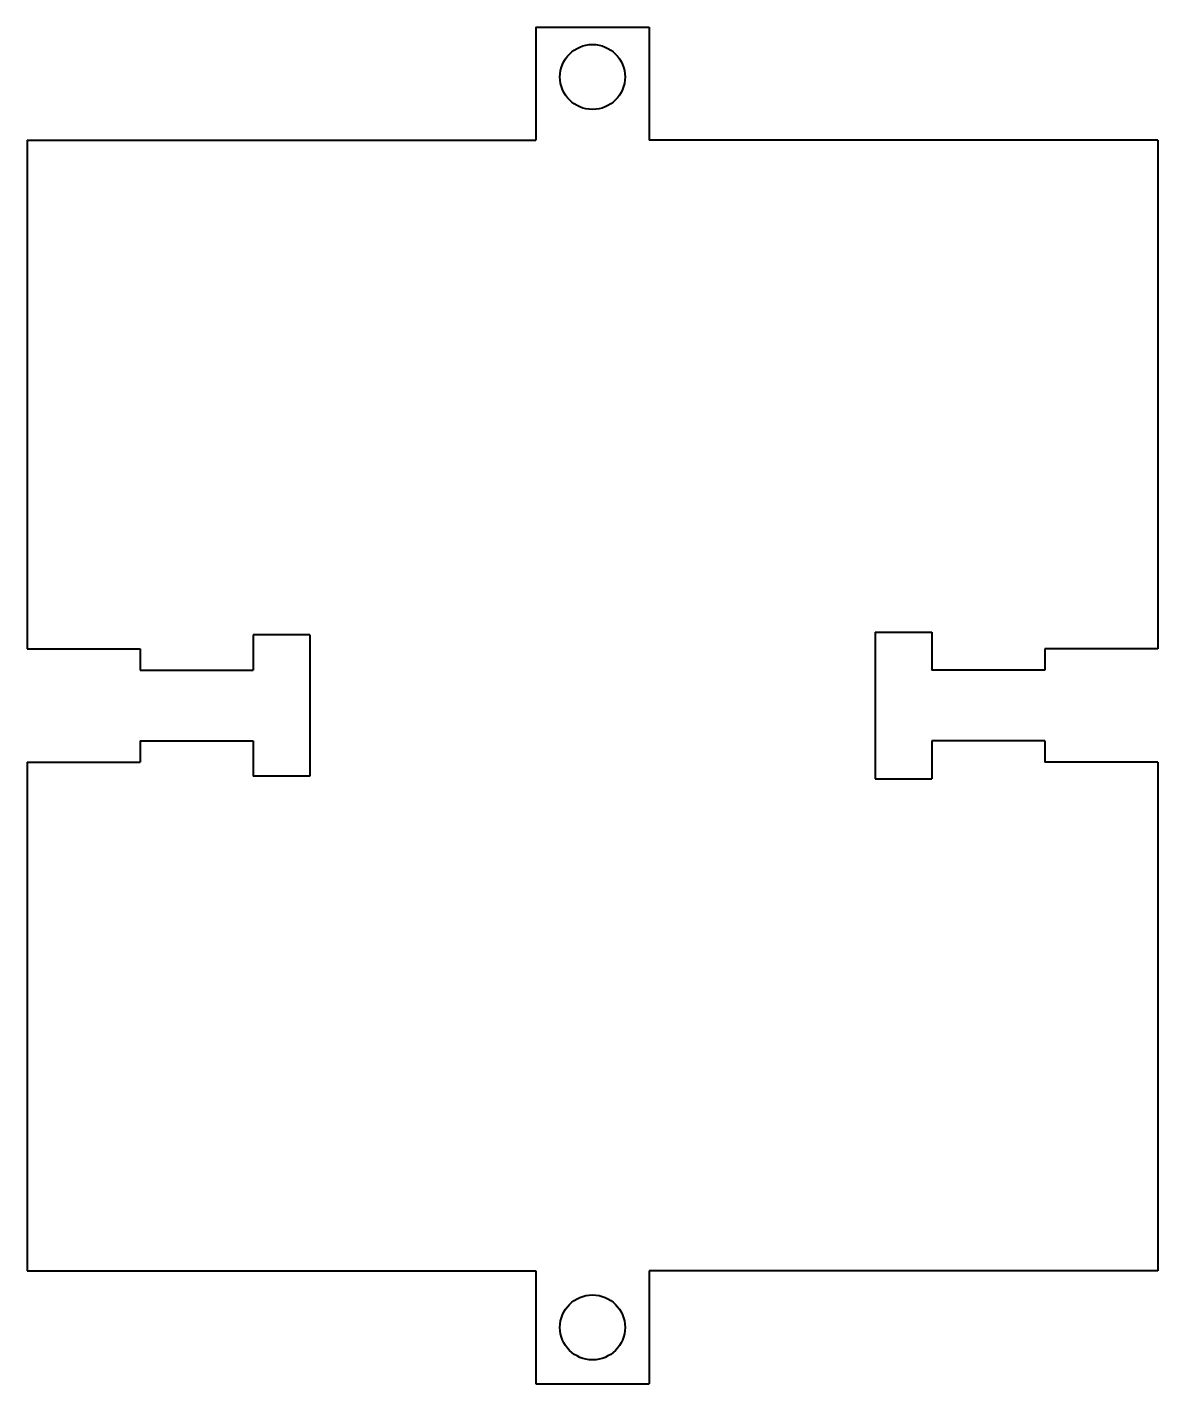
# Model space of a CAD drawing. Header units: inches. Extents: x -1 to 1, y -1.2 to 1.2.
import ezdxf

# ---------------------------------------------------------------- set-up
doc = ezdxf.new("R2010")
doc.units = ezdxf.units.IN
doc.header["$MEASUREMENT"] = 0
doc.layers.add('Visible', color=7, linetype='Continuous', lineweight=40)

msp = doc.modelspace()

# ---------------------------------------------------------------- linework, layer by layer
at = {"layer": 'Visible'}
for p, q in [((-0.1, 1.2), (0.1, 1.2)), ((-0.1, 1.2), (-0.1, 1)), ((0.1, 1.2), (0.1, 1)), ((-1, 1), (-0.1, 1)), ((-1, 1), (-1, 0.1)), ((1, 1), (0.1, 1)), ((1, 1), (1, 0.1)), ((-0.6, 0.125), (-0.6, 0.0625)), ((-0.5, 0.125), (-0.6, 0.125)), ((-0.5, 0.125), (-0.5, -0.125)), ((0.5, 0.13), (0.5, -0.13)), ((0.5, 0.13), (0.6, 0.13)), ((0.6, 0.13), (0.6, 0.0625)), ((-1, 0.1), (-0.8, 0.1)), ((-0.8, 0.1), (-0.8, 0.0625)), ((0.8, 0.1), (0.8, 0.0625)), ((1, 0.1), (0.8, 0.1)), ((-0.8, 0.0625), (-0.6, 0.0625)), ((0.8, 0.0625), (0.6, 0.0625)), ((-0.8, -0.0625), (-0.6, -0.0625)), ((-0.8, -0.0625), (-0.8, -0.1)), ((-0.6, -0.0625), (-0.6, -0.125)), ((0.8, -0.0625), (0.6, -0.0625)), ((0.6, -0.0625), (0.6, -0.13)), ((0.8, -0.0625), (0.8, -0.1)), ((-1, -0.1), (-0.8, -0.1)), ((-1, -0.1), (-1, -1)), ((1, -0.1), (0.8, -0.1)), ((1, -0.1), (1, -1)), ((-0.5, -0.125), (-0.6, -0.125)), ((0.5, -0.13), (0.6, -0.13)), ((-1, -1), (-0.1, -1)), ((-0.1, -1), (-0.1, -1.2)), ((0.1, -1), (0.1, -1.2)), ((1, -1), (0.1, -1)), ((-0.1, -1.2), (0.1, -1.2))]:
    msp.add_line(p, q, dxfattribs=at)
for centre in [(0, 1.1118), (0, -1.1001)]:
    msp.add_circle(centre, 0.0575, dxfattribs=at)

doc.saveas('drawing.dxf')
